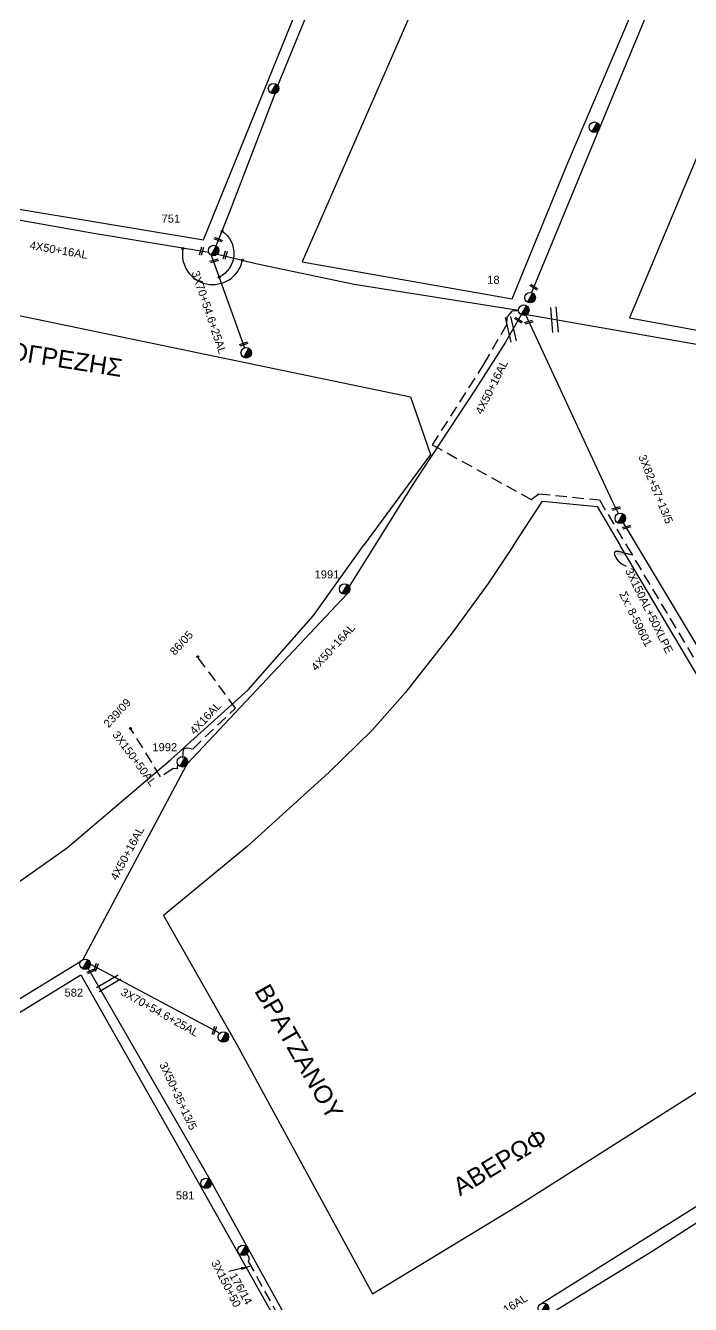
# Model space of a CAD drawing. Header units: millimetres. Extents: x 907 to 2022, y 699 to 1220.
# Drawn here: x 1277.7 to 1352.5, y 926.2 to 1070 of the extents above; entities that cross this region are included whole.
import ezdxf

# ---------------------------------------------------------------- set-up
doc = ezdxf.new("R2010")
doc.units = ezdxf.units.MM
doc.linetypes.add('DASHED', pattern=[19.05, 12.7, -6.35])
for name, color, linetype in [('Άγνωστα', 7, 'Continuous'), ('Γέφυρες Εναέριου Δικτύου', 7, 'Continuous'), ('Γυμνά εναέρια ΧΤ και ΦΟΠ (3Φ)   4x50+16AL', 7, 'Continuous'), ('Επιγραφές - Σχήματα', 7, 'Continuous'), ('Καλώδια ΧΤ   3x150+50AL', 7, 'DASHED'), ('Καλώδια ΧΤ   3x150+50CU', 7, 'DASHED'), ('Καλώδια ΧΤ   3x150AL+50XLPE', 7, 'DASHED'), ('Μηχανική τομή', 7, 'Continuous'), ('Στύλος ΦΜ', 7, 'Continuous'), ('Στύλος ΦΜ @ 1', 7, 'Continuous'), ('Συνδέσεις', 7, 'Continuous'), ('Συνεστραμμένα ΧΤ   3x70+54.6+25 AL', 7, 'SYN_LINE'), ('Τομή', 7, 'Continuous'), ('Υπόβαθρο ΔΕΗ', 7, 'Continuous'), ('Υπόγεια καλώδια Παροχών ΧΤ   4x16AL', 7, 'DASHED')]:
    doc.layers.add(name, color=color, linetype=linetype)
doc.styles.get("Standard").update_dxf_attribs({"font": 'arial.ttf'})
doc.linetypes.add('SYN_LINE', pattern='A,0.5,-0.0001,["/\\/\\/\\/",Standard,S=0.1,R=0,X=0,Y=-0.05],-0.25', length=0.7501)
doc.dimstyles.new('ISO-25', dxfattribs={"dimtxt": 2.5, "dimasz": 2.5, "dimexe": 1.25, "dimexo": 0.625, "dimtad": 1, "dimtxsty": 'Standard', "dimcen": 2.5, "dimadec": 0, "dimazin": 0, "dimtfac": 1, "dimtmove": 0, "dimatfit": 3, "dimfxl": 1, "dimarcsym": 0})
doc.dimstyles.get("Standard").update_dxf_attribs({"dimtxt": 0.18, "dimasz": 0.18, "dimexe": 0.18, "dimexo": 0.0625, "dimgap": 0.09, "dimtad": 0, "dimtih": 1, "dimtoh": 1, "dimdec": 4, "dimzin": 0, "dimdsep": 46, "dimtxsty": 'Standard', "dimcen": 0.09, "dimadec": 0, "dimazin": 0, "dimtfac": 1, "dimtdec": 4, "dimtofl": 0, "dimtmove": 0, "dimatfit": 3, "dimfxl": 1, "dimtolj": 1, "dimtzin": 0, "dimarcsym": 0})

# ---------------------------------------------------------------- blocks, each defined once
blk = doc.blocks.new('ΥΠΑΡΧΩΝ ΤΣΙΜΕΝΤΕΝΙΟΣ ΣΤΥΛΟΣ')
at = {"layer": 'Στύλος ΦΜ'}
blk.add_hatch(color=256, dxfattribs=at).paths.add_polyline_path([(-1.29, -2.28, 0.574793), (2.62, 0, 0.268822), (1.3, 2.27)])
blk.add_line((-1.29, -2.28), (1.3, 2.27), dxfattribs=at)
blk.add_circle((0, 0), 2.62, dxfattribs=at)
at = {"layer": 'Στύλος ΦΜ', "flags": 4}
for tag, p in [('ΤΥΠΟΣ', (-4.91, 3.03)), ('ΑΡΙΘΜΟΣ', (-4.68, 8.05))]:
    blk.add_attdef(tag, p, '', height=4, dxfattribs=at)
blk = doc.blocks.new('ΜΗΧΑΝΙΚΗ ΤΟΜΗ')
at = {"layer": 'Μηχανική τομή', "ltscale": 40}
for p, q in [((-1.89, 0.78), (1.89, 0.78)), ((1.89, 0), (-1.89, 0))]:
    blk.add_line(p, q, dxfattribs=at)
blk = doc.blocks.new('ΤΟΜΗ')
at = {"layer": 'Τομή', "ltscale": 40}
for p, q in [((-5.68, 0), (5.68, 0)), ((5.68, -2.33), (-5.68, -2.33))]:
    blk.add_line(p, q, dxfattribs=at)
blk = doc.blocks.new('_ΣΥΝΔΕΣΗ')
at = {"layer": 'Συνδέσεις', "linetype": 'SYN_LINE', "ltscale": 40}
blk.add_hatch(color=256, dxfattribs=at).paths.add_polyline_path([(0.5, -0.01, 1), (-0.5, -0.01, 1)])
at = {"layer": 'Συνδέσεις'}
blk.add_circle((0, -0.01), 0.5, dxfattribs=at)

msp = doc.modelspace()

# ---------------------------------------------------------------- linework, layer by layer
at = {"layer": 'Άγνωστα', "color": 133, "ltscale": 0.1}
msp.add_lwpolyline([(1344.385, 1015.187), (1343.681, 1016.589), (1333.977, 1037.509)], dxfattribs=at)
at = {"layer": 'Άγνωστα', "color": 173, "ltscale": 0.1}
msp.add_lwpolyline([(1334.071, 1037.563), (1355.497, 1033.821), (1376.463, 1030.015), (1404.071, 1024.912)], dxfattribs=at)
at = {"layer": 'Άγνωστα', "color": 133}
msp.add_lwpolyline([(1344.891, 1014.133), (1354.57, 997.995)], dxfattribs=at)
at = {"layer": 'Άγνωστα', "color": 1}
msp.add_lwpolyline([(1284.742, 964.012), (1298.543, 940.11), (1313.883, 912.32)], dxfattribs=at)
at = {"layer": 'Γέφυρες Εναέριου Δικτύου', "ltscale": 0.1}
for points in [[(1299.788, 1046.939, -0.5761268), (1299.465, 1041.736, -5.7457306)], [(1295.395, 1044.967, 0.9788355), (1302.079, 1043.568, 22.5515312)]]:
    msp.add_lwpolyline(points, format="xyb", dxfattribs=at)
at = {"layer": 'Γυμνά εναέρια ΧΤ και ΦΟΠ (3Φ)   4x50+16AL', "color": 62, "ltscale": 0.1}
for points in [[(1350.227, 1077.795), (1342.263, 1058.612)], [(1342.079, 1058.184), (1334.599, 1040.014)], [(1249.192, 1053.532), (1257.518, 1052.101), (1274.769, 1048.586), (1285.169, 1046.721), (1298.299, 1044.543)], [(1299.279, 1044.338), (1303.617, 1043.29), (1314.65, 1040.98), (1333.14, 1038.043)]]:
    msp.add_lwpolyline(points, dxfattribs=at)
at = {"layer": 'Γυμνά εναέρια ΧΤ και ΦΟΠ (3Φ)   4x50+16AL', "color": 30, "ltscale": 0.1}
for points in [[(1333.439, 1037.531), (1331.672, 1034.432), (1328.281, 1029.168), (1321.367, 1018.616), (1314.109, 1006.956)], [(1295.89, 987.029), (1313.878, 1006.148)], [(1284.201, 965.046), (1295.805, 986.887)], [(1246.492, 941.92), (1283.914, 964.821)]]:
    msp.add_lwpolyline(points, dxfattribs=at)
at = {"layer": 'Γυμνά εναέρια ΧΤ και ΦΟΠ (3Φ)   4x50+16AL', "color": 1, "ltscale": 0.1}
msp.add_lwpolyline([(1335.77, 926.368), (1362.169, 942.946)], dxfattribs=at)
at = {"layer": 'Καλώδια ΧΤ   3x150+50AL', "color": 30, "ltscale": 0.1}
msp.add_lwpolyline([(1294.811, 987.015), (1294.77, 986.455), (1294.315, 986.488), (1292.899, 985.579), (1289.502, 991.007)], dxfattribs=at)
at = {"layer": 'Καλώδια ΧΤ   3x150AL+50XLPE', "color": 62, "ltscale": 0.1}
for points in [[(1333.155, 1037.914), (1332.428, 1037.972), (1331.816, 1037.257), (1331.779, 1036.373), (1329.233, 1031.995), (1323.437, 1022.903), (1334.549, 1016.76), (1335.416, 1017.395), (1342.248, 1016.697), (1345.289, 1011.569)], [(1345.289, 1011.569), (1352.92, 998.777)]]:
    msp.add_lwpolyline(points, dxfattribs=at)
at = {"layer": 'Καλώδια ΧΤ   3x150AL+50XLPE', "color": 1, "linetype": 'DASHED', "ltscale": 0.1}
msp.add_lwpolyline([(1302.541, 931.87, -0.4974638), (1302.752, 931.088), (1307.887, 921.786)], format="xyb", dxfattribs=at)
at = {"layer": 'Συνεστραμμένα ΧΤ   3x70+54.6+25 AL', "color": 5, "ltscale": 10}
for points in [[(1306.081, 1063.282), (1313.038, 1080.318)], [(1299.145, 1045.255), (1300.631, 1049.02), (1305.785, 1062.396)]]:
    msp.add_lwpolyline(points, dxfattribs=at)
at = {"layer": 'Συνεστραμμένα ΧΤ   3x70+54.6+25 AL', "color": 5, "ltscale": 16}
msp.add_lwpolyline([(1298.562, 1044.232), (1302.334, 1033.806)], dxfattribs=at)
at = {"layer": 'Συνεστραμμένα ΧΤ   3x70+54.6+25 AL', "color": 30, "ltscale": 10}
msp.add_lwpolyline([(1284.993, 964.493), (1299.542, 956.736)], dxfattribs=at)
at = {"layer": 'Υπόβαθρο ΔΕΗ', "ltscale": 0.1}
for points in [[(1289.245, 1115.664), (1261.666, 1056.713), (1264.799, 1051.415), (1297.701, 1045.96), (1313.864, 1085.778), (1323.441, 1107.828), (1326.974, 1115.664)], [(1340.371, 1115.664), (1308.826, 1043.462), (1332.422, 1039.309), (1338.695, 1054.623), (1351.802, 1085.429), (1361.782, 1110.112), (1364.061, 1115.664)], [(1379.448, 1115.664), (1369.067, 1092.151), (1364.6, 1081.781), (1353.606, 1056.23), (1345.616, 1037.185), (1378.292, 1031.206), (1403.555, 1026.919), (1408.654, 1041.703), (1415.529, 1061.023), (1425.092, 1088.765), (1431.728, 1107.053), (1413.41, 1115.664)], [(1242.275, 1011.569), (1255.867, 1041.81), (1320.976, 1028.284), (1323.23, 1021.805), (1315.721, 1011.569)], [(1332.566, 1011.569), (1335.832, 1016.569), (1341.986, 1015.959), (1344.559, 1011.569)]]:
    msp.add_lwpolyline(points, dxfattribs=at)
at = {"layer": 'Υπόβαθρο ΔΕΗ'}
for points in [[(1242.275, 1011.569), (1239.164, 1004.55), (1233.395, 991.895), (1226.543, 977.414), (1229.808, 971.706), (1240.518, 954.152), (1248.454, 957.564), (1259.872, 963.681), (1264.643, 966.381), (1272.771, 970.781), (1282.436, 977.614), (1294.023, 987.492), (1302.737, 995.364), (1310.1, 1003.722), (1315.721, 1011.569)], [(1332.566, 1011.569), (1329.727, 1007.304), (1325.669, 1001.769), (1320.4, 995.024), (1316.682, 990.812), (1311.794, 986.035), (1302.626, 977.74), (1293.23, 969.972), (1301.461, 955.457), (1316.716, 927.423)], [(1316.716, 927.423), (1333.005, 937.323), (1358.243, 953.339), (1373.419, 963.154), (1363.38, 979.905), (1344.559, 1011.569)], [(1266.144, 907.474), (1261.112, 917.133), (1247.683, 941.084), (1283.912, 963.307), (1294.613, 944.441), (1307.489, 921.545), (1284.274, 907.474)], [(1327.76, 907.474), (1322.754, 916.627), (1348.157, 932.228), (1379.051, 952.011), (1384.115, 943.738), (1393.722, 926.886), (1404.733, 907.474)]]:
    msp.add_lwpolyline(points, dxfattribs=at)
at = {"layer": 'Υπόγεια καλώδια Παροχών ΧΤ   4x16AL', "color": 30, "ltscale": 0.1}
msp.add_lwpolyline([(1295.395, 987.658), (1295.47, 988.7), (1295.894, 988.83), (1296.545, 988.732), (1301.303, 993.292), (1297.067, 999.065)], dxfattribs=at)

# ---------------------------------------------------------------- block references
at = {"layer": 'Μηχανική τομή'}
for p, xscale, yscale, zscale, rotation in [((1299.404, 1046.067), 0.2499999999999997, 0.2499999999999997, 0.2499999999999997, 158.0505763293645), ((1297.577, 1044.648), 0.2499999999999997, 0.2499999999999997, 0.2499999999999997, 73.39249968970074), ((1300.251, 1044.197), 0.2499999999999997, 0.2499999999999997, 0.2499999999999997, 73.39249968970074), ((1298.896, 1043.679), 0.2499999999999997, 0.2499999999999997, 0.2499999999999997, 197.2607010863376), ((1334.914, 1040.701), 0.2499999999999996, 0.2499999999999996, 0.2499999999999996, 145.6287984658602), ((1333.189, 1036.994), 0.2499999999999996, 0.2499999999999996, 0.2499999999999996, 145.6287984658602), ((1334.269, 1036.778), 0.2499999999999997, 0.2499999999999997, 0.2499999999999997, 197.2607010863376), ((1302.203, 1034.321), 0.2499999999999997, 0.2499999999999997, 0.2499999999999997, 197.2607010863376), ((1344.097, 1015.822), 0.2499999999999997, 0.2499999999999997, 0.2499999999999997, 197.2607010863376), ((1345.271, 1013.73), 0.2499999999999997, 0.2499999999999997, 0.2499999999999997, 197.2607010863376), ((1285.114, 963.617), 0.2500000000000135, 0.2500000000000135, 0.2500000000000135, 24.44761998007484), ((1285.715, 964.108), 0.2500000000000097, 0.2500000000000097, 0.2500000000000097, 69.72105057442216), ((1299.019, 957.015), 0.2500000000000097, 0.2500000000000097, 0.2500000000000097, 69.72105057442216)]:
    msp.add_blockref('ΜΗΧΑΝΙΚΗ ΤΟΜΗ', p, dxfattribs=dict(at, xscale=xscale, yscale=yscale, zscale=zscale, rotation=rotation))
at = {"layer": 'Στύλος ΦΜ @ 1', "ltscale": 40, "xscale": 0.2249999999999091, "yscale": 0.2249999999999091, "zscale": 0.2249999999999091}
for p in [(1305.593, 1062.953), (1341.675, 1058.612), (1333.729, 1038.043), (1302.521, 1033.247), (1344.576, 1014.63), (1299.953, 956.315), (1302.169, 932.326)]:
    msp.add_blockref('ΥΠΑΡΧΩΝ ΤΣΙΜΕΝΤΕΝΙΟΣ ΣΤΥΛΟΣ', p, dxfattribs=at)
at = {"layer": 'Στύλος ΦΜ @ 1', "ltscale": 40}
ref = msp.add_blockref('ΥΠΑΡΧΩΝ ΤΣΙΜΕΝΤΕΝΙΟΣ ΣΤΥΛΟΣ', (1298.853, 1044.744), dxfattribs=dict(at, xscale=0.2249999999999091, yscale=0.2249999999999091, zscale=0.2249999999999091))
ref.add_attrib('ΤΥΠΟΣ', '751', (1293.001, 1047.882), dxfattribs={"layer": 'Στύλος ΦΜ', "height": 0.9, "flags": 4})
ref = msp.add_blockref('ΥΠΑΡΧΩΝ ΤΣΙΜΕΝΤΕΝΙΟΣ ΣΤΥΛΟΣ', (1334.443, 1039.447), dxfattribs=dict(at, xscale=0.2249999999999091, yscale=0.2249999999999091, zscale=0.2249999999999091))
ref.add_attrib('ΤΥΠΟΣ', '18', (1329.613, 1041), dxfattribs={"layer": 'Στύλος ΦΜ', "height": 0.9, "flags": 4})
ref = msp.add_blockref('ΥΠΑΡΧΩΝ ΤΣΙΜΕΝΤΕΝΙΟΣ ΣΤΥΛΟΣ', (1313.587, 1006.683), dxfattribs=dict(at, xscale=0.2249999999999091, yscale=0.2249999999999091, zscale=0.2249999999999091))
ref.add_attrib('ΤΥΠΟΣ', '1991', (1310.202, 1007.877), dxfattribs={"layer": 'Στύλος ΦΜ', "height": 0.9, "flags": 4})
ref = msp.add_blockref('ΥΠΑΡΧΩΝ ΤΣΙΜΕΝΤΕΝΙΟΣ ΣΤΥΛΟΣ', (1295.348, 987.257), dxfattribs=dict(at, xscale=0.2249999999999091, yscale=0.2249999999999091, zscale=0.2249999999999091))
ref.add_attrib('ΤΥΠΟΣ', '1992', (1291.962, 988.451), dxfattribs={"layer": 'Στύλος ΦΜ', "height": 0.9, "flags": 4})
ref = msp.add_blockref('ΥΠΑΡΧΩΝ ΤΣΙΜΕΝΤΕΝΙΟΣ ΣΤΥΛΟΣ', (1284.404, 964.493), dxfattribs=dict(at, xscale=0.2249999999999091, yscale=0.2249999999999091, zscale=0.2249999999999091))
ref.add_attrib('ΤΥΠΟΣ', '582', (1282.085, 960.854), dxfattribs={"layer": 'Στύλος ΦΜ', "height": 0.9, "flags": 4})
ref = msp.add_blockref('ΥΠΑΡΧΩΝ ΤΣΙΜΕΝΤΕΝΙΟΣ ΣΤΥΛΟΣ', (1298.005, 939.869), dxfattribs=dict(at, xscale=0.2249999999999091, yscale=0.2249999999999091, zscale=0.2249999999999091))
ref.add_attrib('ΤΥΠΟΣ', '581', (1294.602, 938.052), dxfattribs={"layer": 'Στύλος ΦΜ', "height": 0.9, "flags": 4})
ref = msp.add_blockref('ΥΠΑΡΧΩΝ ΤΣΙΜΕΝΤΕΝΙΟΣ ΣΤΥΛΟΣ', (1335.945, 925.806), dxfattribs=dict(at, xscale=0.2249999999999091, yscale=0.2249999999999091, zscale=0.2249999999999091))
ref.add_attrib('ΤΥΠΟΣ', '42', (1336.896, 923.906), dxfattribs={"layer": 'Στύλος ΦΜ', "height": 0.9, "flags": 4})
at = {"layer": 'Συνδέσεις', "xscale": 0.225, "yscale": 0.225, "zscale": 0.225}
for p in [(1299.806, 1046.929), (1295.395, 1044.97), (1302.089, 1043.661), (1299.466, 1041.738), (1297.068, 999.07), (1289.504, 991.013)]:
    msp.add_blockref('_ΣΥΝΔΕΣΗ', p, dxfattribs=at)
at = {"layer": 'Τομή'}
for p, xscale, yscale, zscale, rotation in [((1337.459, 1036.987), 0.2499999999999998, 0.2499999999999998, 0.2499999999999998, 274.8088586201326), ((1332.557, 1035.955), 0.2499999999999998, 0.2499999999999998, 0.2499999999999998, 283.2843639238037), ((1286.896, 962.6), 0.2500000000000025, 0.2500000000000025, 0.2500000000000025, 30.47485755491279)]:
    msp.add_blockref('ΤΟΜΗ', p, dxfattribs=dict(at, xscale=xscale, yscale=yscale, zscale=zscale, rotation=rotation))

# ---------------------------------------------------------------- texts
at = {"layer": 'Γυμνά εναέρια ΧΤ και ΦΟΠ (3Φ)   4x50+16AL', "color": 7, "char_height": 0.9, "attachment_point": 1}
for s, insert, width, rotation in [('\\pi2.7108;4X50+16AL', (1275.598, 1046.277), 11.96778, 350.13982), ('4X50+16AL', (1328.226, 1026.646), 84.18588, 63.34087)]:
    msp.add_mtext(s, dxfattribs=dict(at, insert=insert, width=width, rotation=rotation))
at = {"layer": 'Γυμνά εναέρια ΧΤ και ΦΟΠ (3Φ)   4x50+16AL', "color": 7, "ltscale": 0.2, "char_height": 0.9, "width": 15, "attachment_point": 1}
for insert, rotation in [((1309.714, 998), 47.50551), ((1287.178, 974.273), 61.84111), ((1328.172, 923.994), 31.93027)]:
    msp.add_mtext('4X50+16AL', dxfattribs=dict(at, insert=insert, rotation=rotation))
at = {"layer": 'Επιγραφές - Σχήματα', "linetype": 'Continuous', "char_height": 2, "width": 23.56556, "attachment_point": 1}
for s, insert, rotation in [('ΚΑΛΟΓΡΕΖΗΣ', (1270.47, 1035.366), 351.07411), ('ΒΡΑΤΖΑΝΟΥ', (1305.114, 962.492), 299.8002), ('ΑΒΕΡΩΦ', (1325.512, 940.102), 31.10236)]:
    msp.add_mtext(s, dxfattribs=dict(at, insert=insert, rotation=rotation))
at = {"layer": 'Επιγραφές - Σχήματα', "insert": (1347.429, 1021.905), "char_height": 0.9, "attachment_point": 1, "rotation": 292.22392}
msp.add_mtext_dynamic_manual_height_columns('3X82+57+13/5', width=10.09091, gutter_width=12.5, heights=[0], dxfattribs=at)
at = {"layer": 'Επιγραφές - Σχήματα', "char_height": 0.9, "width": 15}
for s, insert, attachment_point, rotation in [('Σx: 8-59601', (1346.314, 1003.315), 5, 296.22282), ('86/05', (1293.833, 999.763), 1, 47.50551), ('239/09', (1286.383, 991.634), 1, 47.50551), ('3X50+35+13/5', (1293.548, 953.613), 1, 294.8855), ('176/14', (1301.925, 928.007), 5, 299.20922)]:
    msp.add_mtext(s, dxfattribs=dict(at, insert=insert, attachment_point=attachment_point, rotation=rotation))
at = {"layer": 'Καλώδια ΧΤ   3x150+50AL', "color": 7, "ltscale": 0.2, "insert": (1288.145, 990.837), "char_height": 0.9, "width": 15, "attachment_point": 1, "rotation": 306.60036}
msp.add_mtext('3X150+50AL', dxfattribs=at)
at = {"layer": 'Καλώδια ΧΤ   3x150+50CU', "color": 7, "ltscale": 0.2, "insert": (1299.353, 931.365), "char_height": 0.9, "width": 15, "attachment_point": 1, "rotation": 297.04072}
msp.add_mtext('3X150+50', dxfattribs=at)
at = {"layer": 'Καλώδια ΧΤ   3x150AL+50XLPE', "color": 7, "ltscale": 0.2, "insert": (1347.82, 1004.241), "char_height": 0.9, "width": 15, "attachment_point": 5, "rotation": 296.22282}
msp.add_mtext('3X150AL+50XLPE', dxfattribs=at)
at = {"layer": 'Συνεστραμμένα ΧΤ   3x70+54.6+25 AL', "color": 7, "insert": (1297.21, 1042.575), "char_height": 0.9, "width": 84.18588, "attachment_point": 1, "rotation": 288.57177}
msp.add_mtext('3X70+54.6+25AL', dxfattribs=at)
at = {"layer": 'Συνεστραμμένα ΧΤ   3x70+54.6+25 AL', "color": 7, "ltscale": 20, "insert": (1288.767, 961.882), "char_height": 0.9, "width": 15, "attachment_point": 1, "rotation": 330.7329}
msp.add_mtext('3X70+54.6+25AL', dxfattribs=at)
at = {"layer": 'Υπόγεια καλώδια Παροχών ΧΤ   4x16AL', "color": 7, "ltscale": 0.2, "insert": (1296.065, 990.86), "char_height": 0.9, "width": 15, "attachment_point": 1, "rotation": 46.70715}
msp.add_mtext('4X16AL', dxfattribs=at)

# ---------------------------------------------------------------- leaders
at = {"layer": 'Επιγραφές - Σχήματα', "path_type": 1}
msp.add_leader([(1345.944, 1010.5), (1343.915, 1010.804), (1344.634, 1009.577), (1345.233, 1009.248)], dimstyle='Standard', override={"dimasz": 1.8, "dimgap": 0.09, "dimtad": 0}, dxfattribs=at)
at = {"layer": 'Επιγραφές - Σχήματα', "ltscale": 40}
msp.add_leader([(1302.934, 930.49), (1300.556, 929.956)], dimstyle='ISO-25', override={"dimasz": 1, "dimtad": 0}, dxfattribs=at)

doc.saveas('drawing.dxf')
